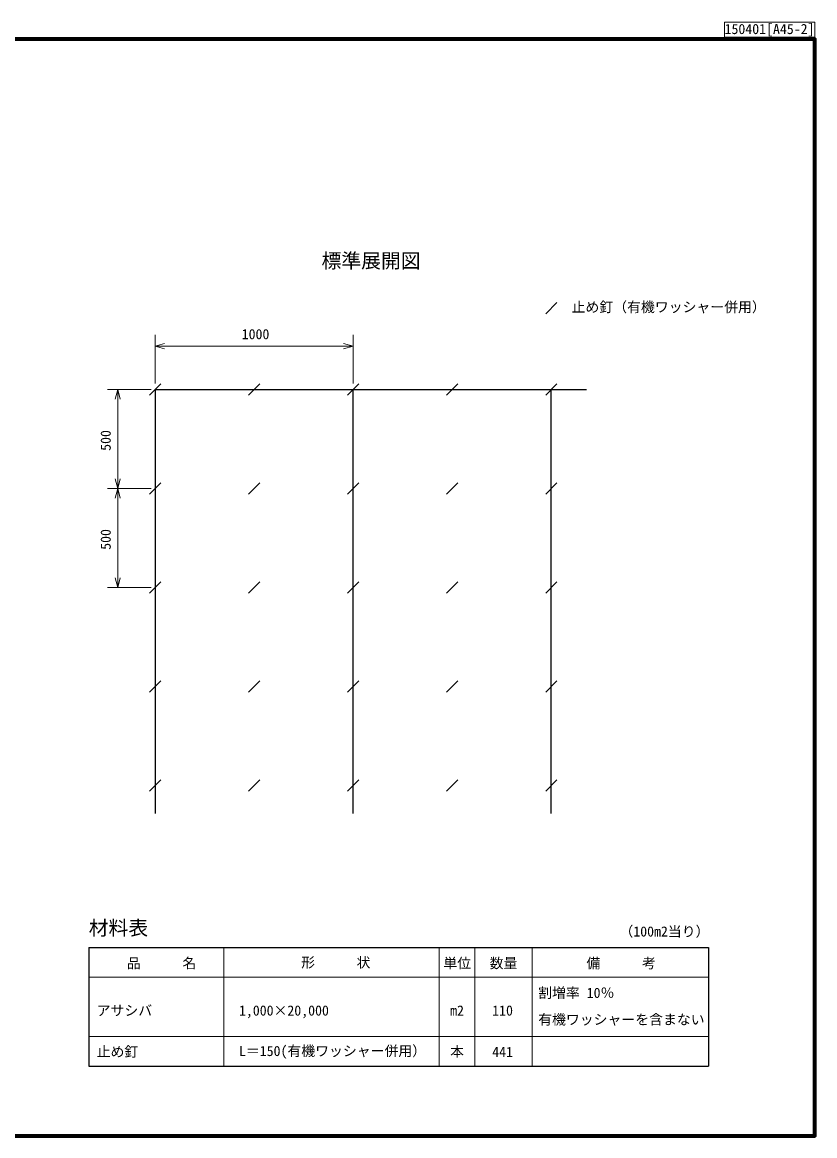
# Model space of a CAD drawing. Units: millimetres, scale not verified. Extents: x 200 to 8200, y 200 to 5825.
# Drawn here: x 4200 to 8200, y 200 to 5825 of the extents above; entities that cross this region are included whole.
import ezdxf
from ezdxf.enums import TextEntityAlignment as Align

# ---------------------------------------------------------------- set-up
doc = ezdxf.new("R2010")
doc.units = ezdxf.units.MM
doc.header["$LTSCALE"] = 20
for name, color, linetype, lineweight in [('C-DOC', 3, 'Continuous', 13), ('C-MTR-FRAM', 5, 'Continuous', 25), ('C-MTR-LINE', 5, 'Continuous', 13), ('C-STR', 7, 'Continuous', 25), ('C-STR-DIM', 1, 'Continuous', 13), ('C-STR-TXT', 7, 'Continuous', 25), ('C-TTL', 2, 'Continuous', 70)]:
    doc.layers.add(name, color=color, linetype=linetype, lineweight=lineweight)
for name, color, linetype in [('C-MTR', 5, 'Continuous'), ('C-MTR-TXT', 5, 'Continuous'), ('C-TTL-TXT', 7, 'Continuous')]:
    doc.layers.add(name, color=color, linetype=linetype)
doc.styles.add('ＭＳ ゴシック', font='')
doc.styles.get('ＭＳ ゴシック').set_extended_font_data('MS Gothic')

msp = doc.modelspace()

# ---------------------------------------------------------------- linework, layer by layer
at = {"layer": 'C-DOC'}
for p, q in [((8200, 5825), (7745, 5825)), ((7745, 5825), (7745, 5750)), ((8200, 5825), (8200, 5750)), ((8200, 5750), (7745, 5750))]:
    msp.add_line(p, q, dxfattribs=at)
at = {"layer": 'C-MTR-FRAM'}
for p, q in [((4535.49, 1151), (7664, 1151)), ((4535.49, 1151), (4535.49, 551)), ((7664, 1151), (7664, 551)), ((4535.49, 551), (7664, 551))]:
    msp.add_line(p, q, dxfattribs=at)
at = {"layer": 'C-MTR-LINE'}
for p, q in [((5218.03, 1151), (5218.03, 551)), ((6304.2, 1151.41), (6304.2, 551)), ((6484.13, 1151), (6484.13, 551)), ((6774.13, 1151), (6774.13, 551)), ((4535.49, 1001), (7664, 1001)), ((4535.49, 701), (7664, 701))]:
    msp.add_line(p, q, dxfattribs=at)
at = {"layer": 'C-STR'}
for p, q in [((4842.08, 3941.21), (4898.65, 3997.77)), ((5342.08, 3941.21), (5398.65, 3997.77)), ((5842.08, 3941.21), (5898.65, 3997.77)), ((6342.08, 3941.21), (6398.65, 3997.77)), ((6842.08, 3941.21), (6898.65, 3997.77)), ((4870.36, 3969.49), (5870.36, 3969.49)), ((4870.36, 3969.49), (4870.36, 1828.49)), ((5870.36, 1828.49), (5870.36, 3969.49)), ((5870.36, 3969.49), (7047.36, 3969.49)), ((6870.36, 1828.49), (6870.36, 3969.49)), ((4842.08, 3441.21), (4898.65, 3497.77)), ((5342.08, 3441.21), (5398.65, 3497.77)), ((5842.08, 3441.21), (5898.65, 3497.77)), ((6342.08, 3441.21), (6398.65, 3497.77)), ((6842.08, 3441.21), (6898.65, 3497.77)), ((4842.08, 2941.21), (4898.65, 2997.77)), ((5342.08, 2941.21), (5398.65, 2997.77)), ((5842.08, 2941.21), (5898.65, 2997.77)), ((6342.08, 2941.21), (6398.65, 2997.77)), ((6842.08, 2941.21), (6898.65, 2997.77)), ((4842.08, 2441.21), (4898.65, 2497.77)), ((5342.08, 2441.21), (5398.65, 2497.77)), ((5842.08, 2441.21), (5898.65, 2497.77)), ((6342.08, 2441.21), (6398.65, 2497.77)), ((6842.08, 2441.21), (6898.65, 2497.77)), ((4842.08, 1941.21), (4898.65, 1997.77)), ((5342.08, 1941.21), (5398.65, 1997.77)), ((5842.08, 1941.21), (5898.65, 1997.77)), ((6342.08, 1941.21), (6398.65, 1997.77)), ((6842.08, 1941.21), (6898.65, 1997.77))]:
    msp.add_line(p, q, dxfattribs=at)
at = {"layer": 'C-STR-DIM'}
for p, q in [((4870.36, 3999.49), (4870.36, 4246.2)), ((5870.36, 3999.49), (5870.36, 4246.2)), ((4870.36, 4188.49), (4918.66, 4201.43)), ((4870.36, 4188.49), (4870.36, 4154.2)), ((4870.36, 4188.49), (4918.66, 4175.55)), ((4870.36, 4188.49), (5870.36, 4188.49)), ((5870.36, 4188.49), (5822.07, 4201.43)), ((5870.36, 4188.49), (5822.07, 4175.55)), ((5870.36, 4188.49), (5870.36, 4154.2)), ((4850.36, 3969.49), (4630.36, 3969.49)), ((4681.89, 3969.49), (4668.95, 3921.19)), ((4681.89, 3969.49), (4694.83, 3921.19)), ((4681.89, 2969.49), (4681.89, 3969.49)), ((4690.36, 3969.49), (4721.89, 3969.49)), ((4681.89, 3469.49), (4668.95, 3517.79)), ((4681.89, 3469.49), (4694.83, 3517.79)), ((4850.36, 3469.49), (4630.36, 3469.49)), ((4681.89, 3469.49), (4668.95, 3421.19)), ((4681.89, 3469.49), (4694.83, 3421.19)), ((4681.89, 2969.49), (4668.95, 3017.79)), ((4681.89, 2969.49), (4694.83, 3017.79)), ((4850.36, 2969.49), (4630.36, 2969.49))]:
    msp.add_line(p, q, dxfattribs=at)
at = {"layer": 'C-STR-TXT'}
msp.add_line((6842.08, 4352.12), (6898.65, 4408.69), dxfattribs=at)
at = {"layer": 'C-TTL'}
msp.add_lwpolyline([(200, 200), (8200, 200), (8200, 5740), (200, 5740)], close=True, dxfattribs=at)

# ---------------------------------------------------------------- texts
at = {"layer": 'C-DOC', "style": 'ＭＳ ゴシック'}
msp.add_text('150401[A45-2]', height=51.32, dxfattribs=at).set_placement((7745, 5750), align=Align.BOTTOM_LEFT)
at = {"layer": 'C-MTR', "style": 'ＭＳ ゴシック'}
msp.add_text('材料表', height=73.31, dxfattribs=at).set_placement((4535.49, 1191.41), align=Align.BOTTOM_LEFT)
at = {"layer": 'C-MTR-TXT', "style": 'ＭＳ ゴシック'}
for s, p in [('（100m2当り）', (7214.22, 1191)), ('止め釘', (4575.49, 583.79)), ('L＝150(有機ワッシャー併用）', (5293.81, 587.13)), ('本', (6359.76, 584.3)), ('441', (6571.97, 582.57))]:
    msp.add_text(s, height=51.32, dxfattribs=at).set_placement(p, align=Align.BOTTOM_LEFT)
for s, p in [('\u3000品\u3000\u3000\u3000名\u3000', (4658.28, 1071.62)), ('形\u3000\u3000\u3000状\u3000', (5607.66, 1075.49)), ('単位', (6325.39, 1071.62)), ('数量', (6559.09, 1071.62)), ('\u3000備\u3000\u3000\u3000考\u3000', (6977.98, 1071.62)), ('割増率 10％', (6804.13, 922)), ('アサシバ', (4575.49, 832.62)), ('1,000×20,000', (5293.81, 832.62)), ('m2', (6359.76, 832.62)), ('110', (6571.97, 832.62)), ('有機ワッシャーを含まない', (6804.13, 787.27))]:
    msp.add_text(s, height=51.32, dxfattribs=at).set_placement(p, align=Align.MIDDLE_LEFT)
at = {"layer": 'C-STR-DIM', "color": 7, "style": 'ＭＳ ゴシック'}
msp.add_text('1000', height=51.32, dxfattribs=at).set_placement((5307.55, 4208.49), align=Align.BOTTOM_LEFT)
for p in [(4661.89, 3659.95), (4661.89, 3159.95)]:
    msp.add_text('500', height=51.32, rotation=90, dxfattribs=at).set_placement(p, align=Align.BOTTOM_LEFT)
at = {"layer": 'C-STR-TXT', "style": 'ＭＳ ゴシック'}
msp.add_text('止め釘（有機ワッシャー併用）', height=51.32, dxfattribs=at).set_placement((6972.86, 4345.4), align=Align.BOTTOM_LEFT)
at = {"layer": 'C-TTL-TXT', "style": 'ＭＳ ゴシック'}
msp.add_text('標準展開図', height=73.31, dxfattribs=at).set_placement((5710.49, 4561.74), align=Align.BOTTOM_LEFT)

doc.saveas('drawing.dxf')
